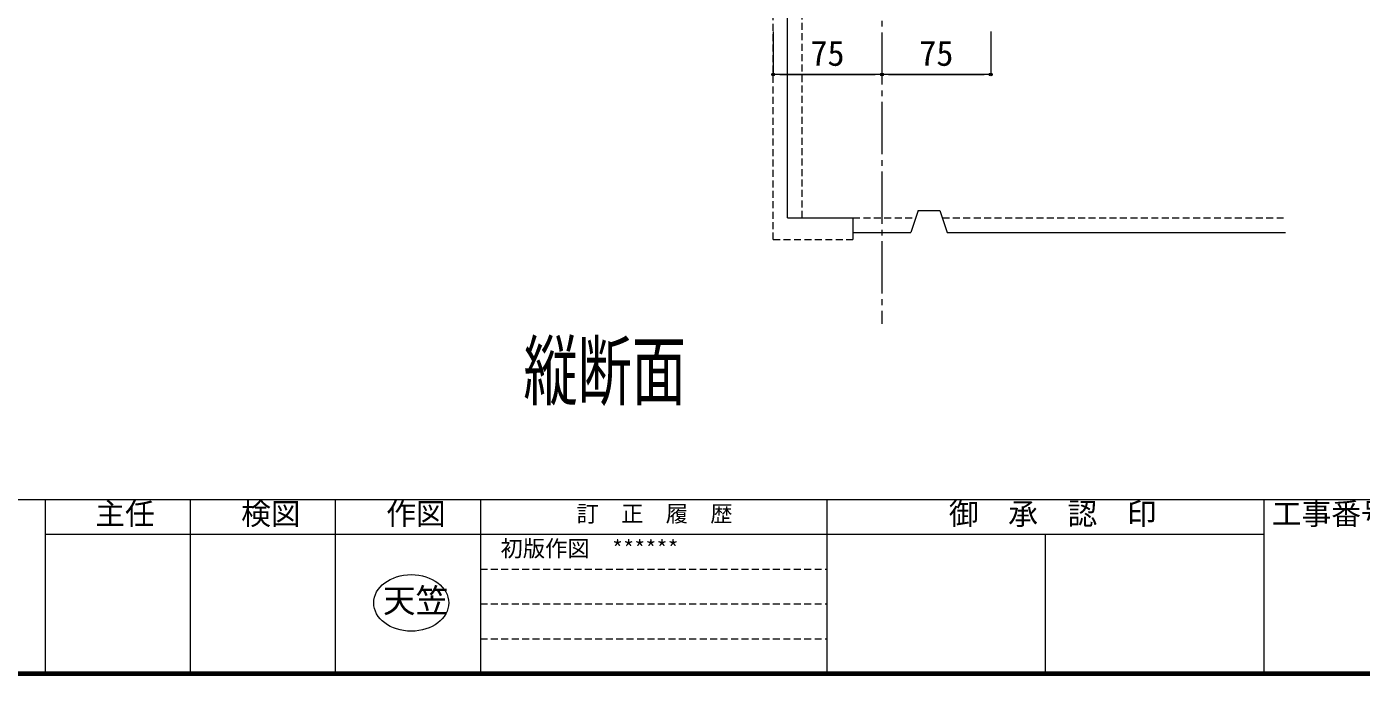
# Model space of a CAD drawing. Units: millimetres at full size. Extents: x -3475 to 3471, y -1129 to 1133.
# Drawn here: x 1233 to 2153, y -1129 to -682 of the extents above; entities that cross this region are included whole.
import ezdxf
from ezdxf.enums import TextEntityAlignment as Align

# ---------------------------------------------------------------- set-up
doc = ezdxf.new("R2010")
doc.units = ezdxf.units.MM
doc.header["$LTSCALE"] = 4
doc.header["$PDMODE"] = 32
doc.header["$PDSIZE"] = 2
doc.linetypes.add('CHAIN2', pattern=[12, 9, -1, 1, -1])
doc.linetypes.add('DASHED1', pattern=[1.8, 1.2, -0.6])
for name, color, linetype, lineweight in [('0-0_0', 7, 'Continuous', 9), ('0-1_1手摺寸法', 3, 'Continuous', 9), ('0-5_2躯体隠れ', 6, 'DASHED1', 9), ('0-6_2躯体線', 4, 'Continuous', 5), ('0-7_3中心線', 2, 'CHAIN2', 9), ('1-1_MOJI', 4, 'Continuous', 5), ('1-3_WAKU', 7, 'Continuous', 9)]:
    doc.layers.add(name, color=color, linetype=linetype, lineweight=lineweight)
doc.styles.add('ＭＳ ゴシック', font='')
doc.styles.get('ＭＳ ゴシック').set_extended_font_data('MS Gothic')

msp = doc.modelspace()

# ---------------------------------------------------------------- linework, layer by layer
at = {"layer": '0-0_0'}
msp.add_ellipse((1498.406, -1079.207), major_axis=(25.847, 0), ratio=0.755094, dxfattribs=at)
at = {"layer": '0-1_1手摺寸法'}
for p, q in [((1747.846, -685.303), (1747.846, -715.012)), ((1822.846, -686.495), (1822.846, -715.012)), ((1822.846, -686.495), (1822.846, -715.012)), ((1897.846, -685.303), (1897.846, -715.012)), ((1822.846, -715.012), (1747.846, -715.012)), ((1752.446, -715.012), (1818.246, -715.012)), ((1897.846, -715.012), (1822.846, -715.012)), ((1827.446, -715.012), (1893.246, -715.012))]:
    msp.add_line(p, q, dxfattribs=at)
for p in [(1747.846, -715.012), (1822.846, -715.012), (1897.846, -715.012)]:
    msp.add_point(p, dxfattribs=at)
at = {"layer": '0-5_2躯体隠れ'}
for p, q in [((1747.846, -828.803), (1747.846, -473.803)), ((1767.846, -813.803), (1767.846, -640.47)), ((1802.846, -813.803), (1846.179, -813.803)), ((1864.512, -813.803), (2100.872, -813.803)), ((1747.846, -828.803), (1802.846, -828.803))]:
    msp.add_line(p, q, dxfattribs=at)
at = {"layer": '0-6_2躯体線'}
for p, q in [((1757.846, -813.803), (1757.846, -483.803)), ((1847.846, -808.803), (1842.846, -823.803)), ((1847.846, -808.803), (1862.846, -808.803)), ((1862.846, -808.803), (1867.846, -823.803)), ((1757.846, -813.803), (1802.846, -813.803)), ((1802.846, -813.803), (1802.846, -828.803)), ((1802.846, -823.803), (1842.846, -823.803)), ((1867.846, -823.803), (2100.872, -823.803))]:
    msp.add_line(p, q, dxfattribs=at)
at = {"layer": '0-7_3中心線'}
msp.add_line((1822.846, 658.045), (1822.846, -886.927), dxfattribs=at)
at = {"layer": '1-3_WAKU'}
for p, q in [((270.081, -1007.91), (3470.081, -1007.91)), ((1246.081, -1007.91), (1246.081, -1127.91)), ((1346.081, -1007.91), (1346.081, -1127.91)), ((1446.081, -1007.91), (1446.081, -1127.91)), ((1546.081, -1007.91), (1546.081, -1127.91)), ((1784.747, -1007.91), (1784.747, -1127.91)), ((2086.081, -1007.91), (2086.081, -1127.91)), ((1246.081, -1031.91), (1546.081, -1031.91)), ((1546.081, -1031.91), (1784.747, -1031.91)), ((1784.747, -1031.91), (2086.081, -1031.91)), ((1935.414, -1031.91), (1935.414, -1127.91)), ((268.881, -1129.11), (3471.281, -1129.11)), ((269.481, -1128.51), (3470.681, -1128.51)), ((270.081, -1127.91), (3470.081, -1127.91)), ((270.681, -1127.31), (3469.481, -1127.31)), ((271.281, -1126.71), (3468.881, -1126.71))]:
    msp.add_line(p, q, dxfattribs=at)
at = {"layer": '1-3_WAKU', "linetype": 'DASHED1'}
for p, q in [((1546.081, -1055.91), (1784.747, -1055.91)), ((1546.081, -1079.91), (1784.747, -1079.91)), ((1546.081, -1103.91), (1784.747, -1103.91))]:
    msp.add_line(p, q, dxfattribs=at)

# ---------------------------------------------------------------- texts
at = {"layer": '0-0_0', "style": 'ＭＳ ゴシック', "width": 0.7}
msp.add_text('縦断面', height=39.1, dxfattribs=at).set_placement((1575.792, -950.571), align=Align.BOTTOM_LEFT)
at = {"layer": '0-0_0', "style": 'ＭＳ ゴシック'}
for s, height, p in [('初版作図\u3000******', 11.26, (1559.987, -1050.729)), ('天笠', 16.52, (1478.914, -1090.818))]:
    msp.add_text(s, height=height, dxfattribs=at).set_placement(p, align=Align.BOTTOM_LEFT)
at = {"layer": '0-1_1手摺寸法', "style": 'ＭＳ ゴシック'}
for p in [(1773.57, -714.193), (1848.57, -714.193)]:
    msp.add_text('75', height=17.27, dxfattribs=at).set_placement(p, align=Align.BOTTOM_LEFT)
at = {"layer": '1-1_MOJI', "color": 6, "style": 'ＭＳ ゴシック'}
for s, height, p in [('主任', 15.01, (1280.686, -1029.751)), ('検図', 15.01, (1381.219, -1029.751)), ('作図', 15.01, (1481.219, -1029.751)), ('訂\u3000正\u3000履\u3000歴', 11.26, (1612.406, -1026.729)), ('御  承  認  印', 15.01, (1868.974, -1029.751)), ('工事番号', 15.01, (2091.588, -1029.751))]:
    msp.add_text(s, height=height, dxfattribs=at).set_placement(p, align=Align.BOTTOM_LEFT)

doc.saveas('drawing.dxf')
